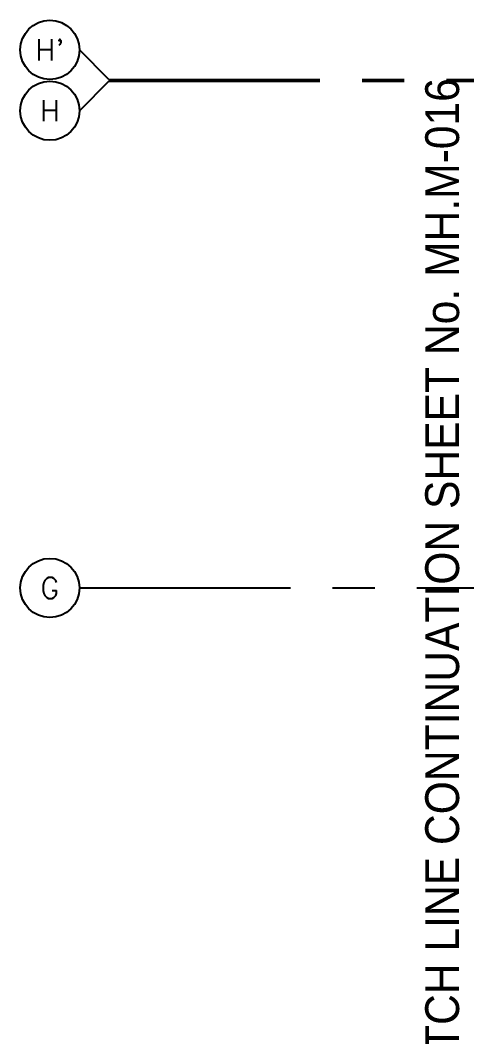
# Model space of a CAD drawing. Extents: x 417866029 to 417866302, y 43498045 to 43498122.
# Drawn here: x 417866028.86 to 417866034.15, y 43498067.66 to 43498079.69 of the extents above; entities that cross this region are included whole.
import ezdxf
from ezdxf.enums import TextEntityAlignment as Align

# ---------------------------------------------------------------- set-up
doc = ezdxf.new("R2010")
doc.units = 0
doc.header["$MEASUREMENT"] = 0
doc.linetypes.add('CENTERX2', pattern=[4, 2.5, -0.5, 0.5, -0.5])
for name, color, linetype in [('AX-CR', 7, 'CONTINUOUS'), ('AX-TXT', 2, 'CONTINUOUS'), ('AXES', 11, 'CENTERX2'), ('TXT1', 2, 'CONTINUOUS')]:
    doc.layers.add(name, color=color, linetype=linetype)
doc.styles.add('ROMANS', font='ROMANS.shx', dxfattribs={"width": 0.6})
doc.styles.add('TTXT', font='ARIAL.TTF', dxfattribs={"width": 0.6})

# ---------------------------------------------------------------- blocks, each defined once
blk = doc.blocks.new('AXL')
at = {"layer": 'AX-CR'}
blk.add_circle((-350.0000000000018, 0), 350.0000000000014, dxfattribs=at)
at = {"layer": 'AX-TXT', "style": 'ROMANS'}
blk.add_attdef('AX', text='', height=250, dxfattribs=at).set_placement((-350.0000000000018, 0), align=Align.MIDDLE)

msp = doc.modelspace()

# ---------------------------------------------------------------- linework, layer by layer
at = {"layer": 'AXES'}
for p, q in [((417866029.9125524, 43498078.99071069), (417866029.5625525, 43498079.34071069)), ((417866029.9125524, 43498078.97071069), (417866029.5625525, 43498078.62071069)), ((417866029.9125524, 43498078.99071069), (417866042.6034642, 43498078.99071069)), ((417866029.9125524, 43498078.97071069), (417866042.6034642, 43498078.97071069)), ((417866029.5625525, 43498072.97071069), (417866037.2034642, 43498072.97071069))]:
    msp.add_line(p, q, dxfattribs=at)

# ---------------------------------------------------------------- block references
at = {"layer": 'AXES', "xscale": 0.0009999871253967285, "yscale": 0.001000002026557922, "zscale": 0.001}
for p, values in [((417866029.5625525, 43498079.34071069), {'AX': "H'"}), ((417866029.5625525, 43498078.62071069), {'AX': 'H'}), ((417866029.5625525, 43498072.97071069), {'AX': 'G'})]:
    msp.add_blockref('AXL', p, dxfattribs=at).add_auto_attribs(values)

# ---------------------------------------------------------------- texts
at = {"layer": 'TXT1', "color": 6, "style": 'TTXT', "width": 0.9}
msp.add_text('MATCH LINE CONTINUATION SHEET No. MH.M-016', height=0.40118203125, rotation=90, dxfattribs=at).set_placement((417866034.0617554, 43498066.73282032))

doc.saveas('drawing.dxf')
